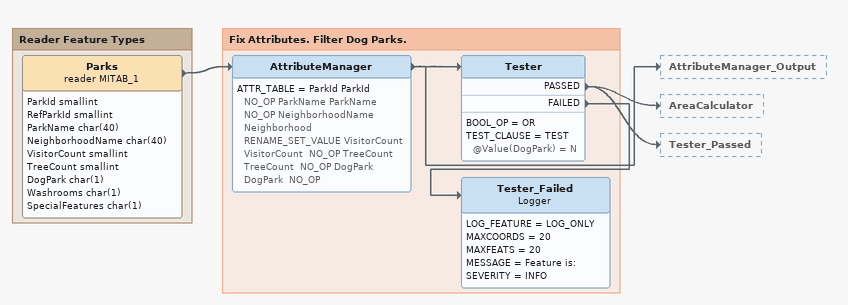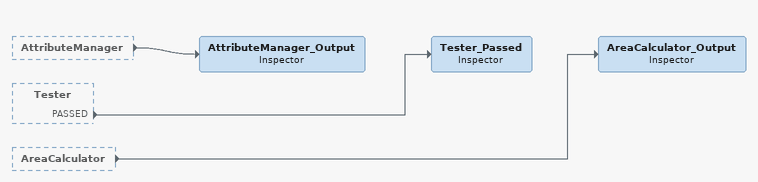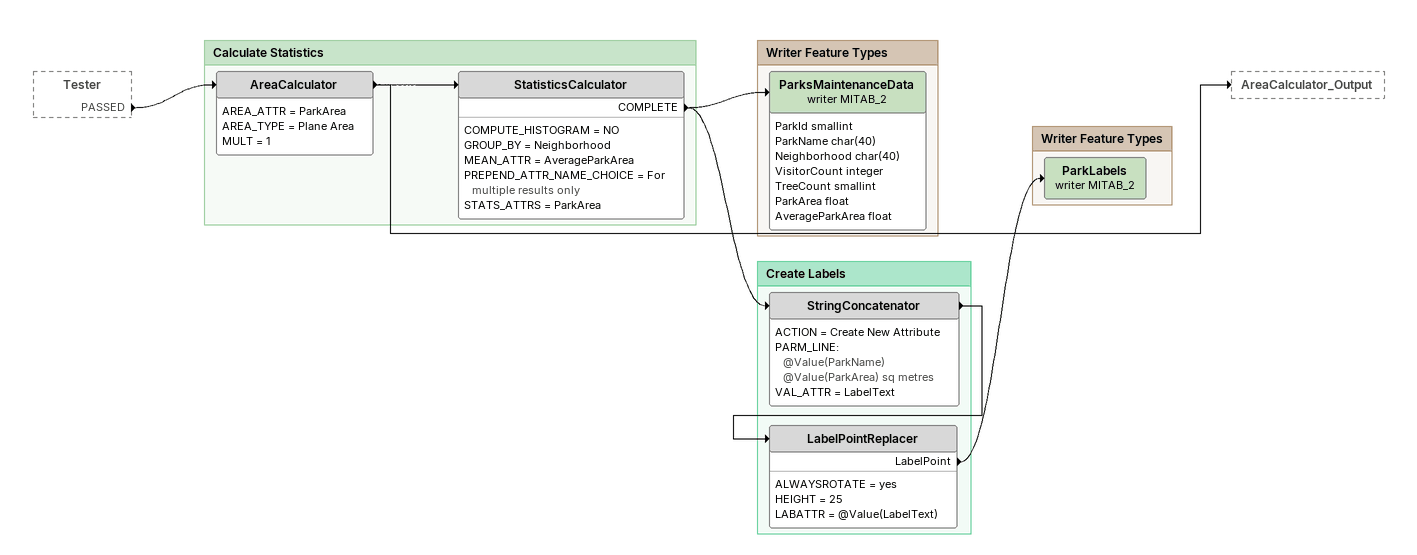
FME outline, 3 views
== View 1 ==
Bookmark: Reader Feature Types
Parks (reader MITAB_1)
    attributes: ParkId smallint, RefParkId smallint, ParkName char(40), NeighborhoodName char(40), VisitorCount smallint, TreeCount smallint, DogPark char(1), Washrooms char(1), SpecialFeatures char(1)
    -> AttributeManager

Bookmark: Fix Attributes. Filter Dog Parks.
AttributeManager
    ATTR_TABLE = ParkId ParkId  NO_OP ParkName ParkName  NO_OP NeighborhoodName Neighborhood  RENAME_SET_VALUE VisitorCount VisitorCount  NO_OP TreeCount TreeCount  NO_OP DogPark DogPark  NO_OP
    -> Tester
    -> AttributeManager_Output
Tester
    BOOL_OP = OR
    TEST_CLAUSE = TEST @Value(DogPark) = N
    PASSED -> AreaCalculator
    PASSED -> Tester_Passed
    FAILED -> Tester_Failed
Tester_Failed: Logger
    LOG_FEATURE = LOG_ONLY
    MAXCOORDS = 20
    MAXFEATS = 20
    MESSAGE = Feature is:
    SEVERITY = INFO

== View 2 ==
AttributeManager [outside]
    -> AttributeManager_Output
Tester [outside]
    PASSED -> Tester_Passed
AreaCalculator [outside]
    -> AreaCalculator_Output
AttributeManager_Output: Inspector
Tester_Passed: Inspector
AreaCalculator_Output: Inspector

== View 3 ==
Tester [outside]
    PASSED -> AreaCalculator

Bookmark: Calculate Statistics
AreaCalculator
    AREA_ATTR = ParkArea
    AREA_TYPE = Plane Area
    MULT = 1
    -> StatisticsCalculator
    -> AreaCalculator_Output
StatisticsCalculator
    COMPUTE_HISTOGRAM = NO
    GROUP_BY = Neighborhood
    MEAN_ATTR = AverageParkArea
    PREPEND_ATTR_NAME_CHOICE = For multiple results only
    STATS_ATTRS = ParkArea
    COMPLETE -> ParksMaintenanceData (writer MITAB_2)
    COMPLETE -> StringConcatenator

Bookmark: Writer Feature Types
ParksMaintenanceData (writer MITAB_2)
    attributes: ParkId smallint, ParkName char(40), Neighborhood char(40), VisitorCount integer, TreeCount smallint, ParkArea float, AverageParkArea float

Bookmark: Create Labels
StringConcatenator
    ACTION = Create New Attribute
    PARM_LINE:
      @Value(ParkName)
      @Value(ParkArea) sq metres
    VAL_ATTR = LabelText
    -> LabelPointReplacer
LabelPointReplacer
    ALWAYSROTATE = yes
    HEIGHT = 25
    LABATTR = @Value(LabelText)
    LabelPoint -> ParkLabels (writer MITAB_2)

Bookmark: Writer Feature Types
ParkLabels (writer MITAB_2)
